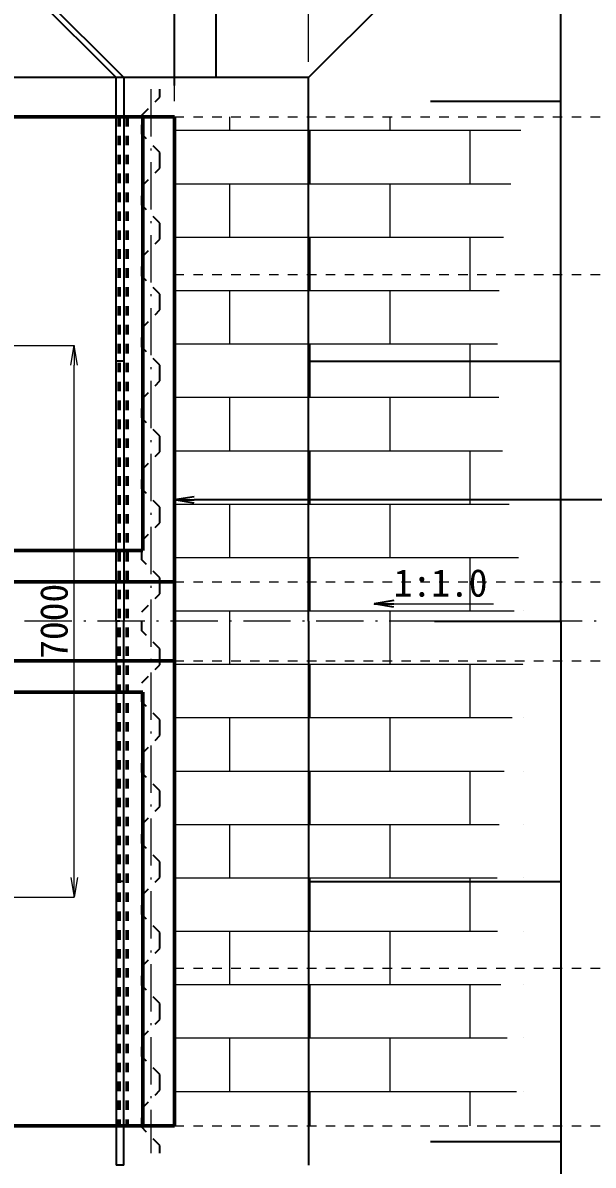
# Model space of a CAD drawing. Header units: millimetres. Extents: x 604133 to 1296463, y 247237 to 595748.
# Drawn here: x 1160868 to 1168103, y 400213 to 414706 of the extents above; entities that cross this region are included whole.
import ezdxf
from ezdxf.enums import TextEntityAlignment as Align

# ---------------------------------------------------------------- set-up
doc = ezdxf.new("R2010")
doc.units = ezdxf.units.MM
doc.header["$LTSCALE"] = 100
doc.header["$PDSIZE"] = 300
for name, pattern in [('SXF_一点短鎖線', [9.25, 6, -1.5, 0.25, -1.5]), ('SXF_跳び破線', [12, 6, -6]), ('破線', [7.5, 6, -1.5])]:
    doc.linetypes.add(name, pattern=pattern)
doc.layers.get('Defpoints').update_dxf_attribs({"color": 153})
for name, color, linetype, lineweight in [('D-BMK', 2, 'SXF_一点短鎖線', 13), ('D-BYP-STR3', 2, 'Continuous', 13), ('D-BYP-STR4', 6, 'Continuous', 25), ('D-STR', 1, 'Continuous', 50), ('D-STR-DIM', 7, 'Continuous', 13), ('D-STR-STR7', 4, 'Continuous', 25), ('D-STR-TXT', 7, 'Continuous', 13)]:
    doc.layers.add(name, color=color, linetype=linetype, lineweight=lineweight)
doc.layers.add('D-WORK_1', color=11, linetype='Continuous', plot=False)
doc.styles.add('MS ゴシック', font='MS Gothic.ttf')
doc.styles.add('YOKO_GOTHIC', font='MS Gothic.ttf')
doc.dimstyles.new('DIM-100-F', dxfattribs={"dimscale": 100, "dimtxt": 3.5, "dimasz": 2.5, "dimexe": 0, "dimexo": 2, "dimgap": 0.8, "dimtad": 1, "dimdec": 0, "dimzin": 0, "dimdsep": 46, "dimtxsty": 'MS ゴシック', "dimblk": 'OPEN', "dimcen": 0.1, "dimclrd": 256, "dimclre": 256, "dimclrt": 256, "dimaunit": 1, "dimadec": 4, "dimazin": 0, "dimtfac": 1, "dimtdec": 0, "dimtmove": 2, "dimatfit": 3, "dimldrblk": 'OPEN', "dimfxl": 1, "dimtolj": 1, "dimtzin": 0, "dimlwd": -1, "dimlwe": -1, "dimarcsym": 2})
doc.dimstyles.new('DIM-200', dxfattribs={"dimscale": 200, "dimtxt": 3.5, "dimasz": 2.5, "dimexe": 0, "dimexo": 2, "dimgap": 0.8, "dimtad": 1, "dimdec": 0, "dimzin": 0, "dimdsep": 46, "dimtxsty": 'MS ゴシック', "dimblk": 'OPEN', "dimcen": 0.1, "dimclrd": 256, "dimclre": 256, "dimclrt": 256, "dimaunit": 1, "dimadec": 4, "dimazin": 0, "dimtfac": 1, "dimtdec": 0, "dimtmove": 0, "dimatfit": 3, "dimldrblk": 'OPEN', "dimfxl": 1, "dimtolj": 1, "dimtzin": 0, "dimlwd": -1, "dimlwe": -1, "dimarcsym": 2})
pattern_1 = [(180, (253153.94, 327309.5), (-8e-14, -677.418), []), (270, (253153.9, 327309.5), (1016, -677.418), [677.418, -677.418])]

# ---------------------------------------------------------------- blocks, each defined once
blk = doc.blocks.new('_Open')
at = {"color": 0, "linetype": 'ByBlock', "lineweight": -2}
for p, q in [((-1, 0.167), (0, 0)), ((-1, -0.167), (0, 0)), ((0, 0), (-1, 0))]:
    blk.add_line(p, q, dxfattribs=at)
blk = doc.blocks.new('*D256')
at = {"layer": 'D-WORK_1', "ltscale": 0.01, "transparency": 16777216}
for p, q in [((1162791, 407313), (1162791, 408652)), ((1193615, 408652), (1163041, 408652)), ((1193865, 407313), (1193865, 408652))]:
    blk.add_line(p, q, dxfattribs=at)
at = {"layer": 'Defpoints', "color": 0, "ltscale": 0.01, "transparency": 16777216}
for p in [(1162791, 408652), (1162791, 407113), (1193865, 407113)]:
    blk.add_point(p, dxfattribs=at)
at = {"layer": 'D-WORK_1', "ltscale": 0.01, "transparency": 16777216, "xscale": 250, "yscale": 250, "zscale": 250, "rotation": 180}
blk.add_blockref('_Open', (1162791, 408652), dxfattribs=at)
at = {"layer": 'D-WORK_1', "ltscale": 0.01, "transparency": 16777216, "xscale": 250, "yscale": 250, "zscale": 250}
blk.add_blockref('_Open', (1193865, 408652), dxfattribs=at)
at = {"layer": 'D-WORK_1', "ltscale": 0.01, "transparency": 16777216, "insert": (1178328, 408907), "char_height": 350, "attachment_point": 5, "style": 'MS ゴシック'}
blk.add_mtext('\\A1;31074', dxfattribs=at)
blk = doc.blocks.new('*D257')
at = {"layer": 'D-WORK_1', "transparency": 16777216}
for p, q in [((1162791, 413913), (1162791, 425720)), ((1163291, 425720), (1182291, 425720)), ((1182791, 413913), (1182791, 425720))]:
    blk.add_line(p, q, dxfattribs=at)
at = {"layer": 'Defpoints', "color": 0, "transparency": 16777216}
for p in [(1182791, 425720), (1162791, 413513), (1182791, 413513)]:
    blk.add_point(p, dxfattribs=at)
at = {"layer": 'D-WORK_1', "transparency": 16777216, "xscale": 500, "yscale": 500, "zscale": 500, "rotation": 180}
blk.add_blockref('_Open', (1162791, 425720), dxfattribs=at)
at = {"layer": 'D-WORK_1', "transparency": 16777216, "xscale": 500, "yscale": 500, "zscale": 500}
blk.add_blockref('_Open', (1182791, 425720), dxfattribs=at)
at = {"layer": 'D-WORK_1', "transparency": 16777216, "char_height": 700, "attachment_point": 5, "style": 'MS ゴシック'}
for s, insert in [('\\A1;{\\C256;護岸工', (1172791, 426298)), ('\\A1;20000}', (1172791, 425210))]:
    blk.add_mtext(s, dxfattribs=dict(at, insert=insert))
blk = doc.blocks.new('*D209')
at = {"layer": 'D-STR-DIM', "transparency": 16777216}
for p, q in [((1159491, 410612), (1161519, 410612)), ((1161519, 403863), (1161519, 410362)), ((1159491, 403613), (1161519, 403613))]:
    blk.add_line(p, q, dxfattribs=at)
at = {"layer": 'Defpoints', "color": 0, "transparency": 16777216}
for p in [(1159291, 410612, 354000), (1161519, 410612), (1159291, 403613, 354000)]:
    blk.add_point(p, dxfattribs=at)
at = {"layer": 'D-STR-DIM', "transparency": 16777216, "xscale": 250, "yscale": 250, "zscale": 250}
for p, rotation in [((1161519, 410612), 90), ((1161519, 403613), 270)]:
    blk.add_blockref('_Open', p, dxfattribs=dict(at, rotation=rotation))
at = {"layer": 'D-STR-DIM', "transparency": 16777216, "insert": (1161264, 407113), "char_height": 350, "attachment_point": 5, "rotation": 90, "style": 'MS ゴシック'}
blk.add_mtext('\\A1;7000', dxfattribs=at)
blk = doc.blocks.new('*D157')
at = {"layer": 'D-STR-DIM', "ltscale": 0.2, "transparency": 16777216}
for p, q in [((1156991, 409713), (1156991, 429299)), ((1157241, 429299), (1162541, 429299)), ((1162791, 413713), (1162791, 429299))]:
    blk.add_line(p, q, dxfattribs=at)
at = {"layer": 'Defpoints', "color": 0, "ltscale": 0.2, "transparency": 16777216}
for p in [(1162791, 429299), (1162791, 413513), (1156991, 409513)]:
    blk.add_point(p, dxfattribs=at)
at = {"layer": 'D-STR-DIM', "ltscale": 0.2, "transparency": 16777216, "xscale": 250, "yscale": 250, "zscale": 250, "rotation": 180}
blk.add_blockref('_Open', (1156991, 429299), dxfattribs=at)
at = {"layer": 'D-STR-DIM', "ltscale": 0.2, "transparency": 16777216, "xscale": 250, "yscale": 250, "zscale": 250}
blk.add_blockref('_Open', (1162791, 429299), dxfattribs=at)
at = {"layer": 'D-STR-DIM', "ltscale": 0.2, "transparency": 16777216, "insert": (1159891, 429591), "char_height": 350, "attachment_point": 5, "style": 'MS ゴシック'}
blk.add_mtext('\\A1;川表翼壁工 5800', dxfattribs=at)
blk = doc.blocks.new('*D164')
at = {"layer": 'D-STR-DIM', "transparency": 16777216}
for p, q in [((1162791, 413713), (1162791, 429299)), ((1163041, 429299), (1164241, 429299)), ((1164491, 414213), (1164491, 429299))]:
    blk.add_line(p, q, dxfattribs=at)
at = {"layer": 'Defpoints', "color": 0, "transparency": 16777216}
for p in [(1164491, 429299), (1164491, 414013), (1162791, 413513)]:
    blk.add_point(p, dxfattribs=at)
at = {"layer": 'D-STR-DIM', "transparency": 16777216, "xscale": 250, "yscale": 250, "zscale": 250, "rotation": 180}
blk.add_blockref('_Open', (1162791, 429299), dxfattribs=at)
at = {"layer": 'D-STR-DIM', "transparency": 16777216, "xscale": 250, "yscale": 250, "zscale": 250}
blk.add_blockref('_Open', (1164491, 429299), dxfattribs=at)
at = {"layer": 'D-STR-DIM', "transparency": 16777216, "insert": (1163641, 429554), "char_height": 350, "attachment_point": 5, "style": 'MS ゴシック'}
blk.add_mtext('\\A1;1700', dxfattribs=at)
blk = doc.blocks.new('*D165')
at = {"layer": 'D-STR-DIM', "transparency": 16777216}
for p, q in [((1164491, 414213), (1164491, 429299)), ((1164741, 429299), (1167441, 429299)), ((1167691, 417414), (1167691, 429299))]:
    blk.add_line(p, q, dxfattribs=at)
at = {"layer": 'Defpoints', "color": 0, "transparency": 16777216}
for p in [(1167691, 429299), (1167691, 417214), (1164491, 414013)]:
    blk.add_point(p, dxfattribs=at)
at = {"layer": 'D-STR-DIM', "transparency": 16777216, "xscale": 250, "yscale": 250, "zscale": 250, "rotation": 180}
blk.add_blockref('_Open', (1164491, 429299), dxfattribs=at)
at = {"layer": 'D-STR-DIM', "transparency": 16777216, "xscale": 250, "yscale": 250, "zscale": 250}
blk.add_blockref('_Open', (1167691, 429299), dxfattribs=at)
at = {"layer": 'D-STR-DIM', "transparency": 16777216, "insert": (1166091, 429554), "char_height": 350, "attachment_point": 5, "style": 'MS ゴシック'}
blk.add_mtext('\\A1;3200', dxfattribs=at)

msp = doc.modelspace()

# ---------------------------------------------------------------- hatches: boundary and pattern name
at = {"layer": 'D-BYP-STR3', "linetype": 'SXF_跳び破線', "ltscale": 0.2}
h = msp.add_hatch(dxfattribs=at)
h.set_pattern_fill('AR-BRSTD', color=256, scale=10, angle=180)
h.set_pattern_definition(pattern_1)
edge = h.paths.add_edge_path()
edge.add_line((1162791.1, 413512.7), (1167222.8, 413512.7))
edge.add_arc((1180162, 410562.7), 13271.3, 167.15675, 192.84325)
edge.add_line((1167222.8, 407612.7), (1162791.1, 407612.7))
edge.add_line((1162791.1, 407612.7), (1162791.1, 413512.7))
h = msp.add_hatch(dxfattribs=at)
h.set_pattern_fill('AR-BRSTD', color=256, scale=10, angle=180)
h.set_pattern_definition(pattern_1)
edge = h.paths.add_edge_path()
edge.add_line((1162791.1, 406612.7), (1167222.8, 406612.7))
edge.add_arc((1168108.8, 407112.7), 1017.4, 150.56417, 209.43583, ccw=False)
edge.add_line((1167222.8, 407612.7), (1162791.1, 407610.7))
edge.add_line((1162791.1, 407610.7), (1162791.1, 406612.7))
h = msp.add_hatch(dxfattribs=at)
h.set_pattern_fill('AR-BRSTD', color=256, scale=10, angle=180)
h.set_pattern_definition(pattern_1)
edge = h.paths.add_edge_path()
edge.add_line((1162791.1, 400712.7), (1167222.8, 400712.7))
edge.add_arc((1179808.1, 403662.7), 12926.5, 166.80807, 193.19193, ccw=False)
edge.add_line((1167222.8, 406612.7), (1162791.1, 406612.7))
edge.add_line((1162791.1, 406612.7), (1162791.1, 400712.7))

# ---------------------------------------------------------------- linework, layer by layer
at = {"layer": 'D-BMK', "linetype": 'SXF_一点短鎖線'}
for p, q in [((1162491.1, 413862.7, 354000), (1162491.1, 400362.7, 354000)), ((1193865.3, 407112.7, 354000), (1113068.4, 407112.7, 354000))]:
    msp.add_line(p, q, dxfattribs=at)
at = {"layer": 'D-BYP-STR3', "linetype": 'SXF_跳び破線', "ltscale": 0.2}
for p, q in [((1162791.1, 413512.7, 354000), (1203091.1, 413512.7, 354000)), ((1162791.1, 413512.7, 354000), (1162791.1, 400712.7, 354000)), ((1162791.1, 411512.7, 354000), (1203091.1, 411512.7, 354000)), ((1162791.1, 407612.7, 354000), (1203091.1, 407612.7, 354000)), ((1162791.1, 406612.7, 354000), (1203091.1, 406612.7, 354000)), ((1162791.1, 402712.7, 354000), (1203091.1, 402712.7, 354000)), ((1162791.1, 400712.7, 354000), (1203091.1, 400712.7, 354000))]:
    msp.add_line(p, q, dxfattribs=at)
at = {"layer": 'D-BYP-STR4', "linetype": 'SXF_跳び破線', "ltscale": 0.2}
for points in [[(1162606.1, 412962.7), (1162606.1, 413062.7), (1162376.1, 413292.7), (1162376.1, 413532.7), (1162606.1, 413762.7), (1162606.1, 413862.7)], [(1162606.1, 412062.7), (1162606.1, 412162.7), (1162376.1, 412392.7), (1162376.1, 412632.7), (1162606.1, 412862.7), (1162606.1, 412962.7)], [(1162606.1, 411162.7), (1162606.1, 411262.7), (1162376.1, 411492.7), (1162376.1, 411732.7), (1162606.1, 411962.7), (1162606.1, 412062.7)], [(1162606.1, 410262.7), (1162606.1, 410362.7), (1162376.1, 410592.7), (1162376.1, 410832.7), (1162606.1, 411062.7), (1162606.1, 411162.7)], [(1162606.1, 409362.7), (1162606.1, 409462.7), (1162376.1, 409692.7), (1162376.1, 409932.7), (1162606.1, 410162.7), (1162606.1, 410262.7)], [(1162606.1, 408462.7), (1162606.1, 408562.7), (1162376.1, 408792.7), (1162376.1, 409032.7), (1162606.1, 409262.7), (1162606.1, 409362.7)], [(1162606.1, 407562.7), (1162606.1, 407662.7), (1162376.1, 407892.7), (1162376.1, 408132.7), (1162606.1, 408362.7), (1162606.1, 408462.7)], [(1162606.1, 406662.7), (1162606.1, 406762.7), (1162376.1, 406992.7), (1162376.1, 407232.7), (1162606.1, 407462.7), (1162606.1, 407562.7)], [(1162606.1, 405762.7), (1162606.1, 405862.7), (1162376.1, 406092.7), (1162376.1, 406332.7), (1162606.1, 406562.7), (1162606.1, 406662.7)], [(1162606.1, 404862.7), (1162606.1, 404962.7), (1162376.1, 405192.7), (1162376.1, 405432.7), (1162606.1, 405662.7), (1162606.1, 405762.7)], [(1162606.1, 403962.7), (1162606.1, 404062.7), (1162376.1, 404292.7), (1162376.1, 404532.7), (1162606.1, 404762.7), (1162606.1, 404862.7)], [(1162606.1, 403062.7), (1162606.1, 403162.7), (1162376.1, 403392.7), (1162376.1, 403632.7), (1162606.1, 403862.7), (1162606.1, 403962.7)], [(1162606.1, 402162.7), (1162606.1, 402262.7), (1162376.1, 402492.7), (1162376.1, 402732.7), (1162606.1, 402962.7), (1162606.1, 403062.7)], [(1162606.1, 401262.7), (1162606.1, 401362.7), (1162376.1, 401592.7), (1162376.1, 401832.7), (1162606.1, 402062.7), (1162606.1, 402162.7)], [(1162606.1, 400362.7), (1162606.1, 400462.7), (1162376.1, 400692.7), (1162376.1, 400932.7), (1162606.1, 401162.7), (1162606.1, 401262.7)]]:
    msp.add_lwpolyline(points, dxfattribs=at)
at = {"layer": 'D-STR'}
for p, q in [((1162391.1, 413512.7, 354000), (1159791.1, 413512.7, 354000)), ((1162391.1, 408012.7, 354000), (1162391.1, 413512.7, 354000)), ((1162391.1, 409220.6, 354000), (1162391.1, 413512.7, 354000)), ((1162791.1, 400712.7, 354000), (1162791.1, 413512.7, 354000)), ((1156991.1, 408012.7, 354000), (1162391.1, 408012.7, 354000)), ((1156591.1, 407612.7, 354000), (1162791.1, 407612.7, 354000)), ((1156591.1, 406612.7, 354000), (1162791.1, 406612.7, 354000)), ((1156991.1, 406212.7, 354000), (1162391.1, 406212.7, 354000)), ((1162391.1, 400712.7, 354000), (1162391.1, 406212.7, 354000)), ((1162391.1, 400712.7, 354000), (1159791.1, 400712.7, 354000))]:
    msp.add_line(p, q, dxfattribs=at)
at = {"layer": 'D-STR', "linetype": 'SXF_跳び破線', "ltscale": 0.2}
for p, q in [((1162091.1, 413512.7, 354000), (1162091.1, 400712.7, 354000)), ((1162191.1, 413512.7, 354000), (1162191.1, 400712.7, 354000))]:
    msp.add_line(p, q, dxfattribs=at)
at = {"layer": 'D-STR', "linetype": '破線', "ltscale": 100}
for p, q in [((1162391.1, 413512.7, 354000), (1162791.1, 413512.7, 354000)), ((1162791.1, 400712.7, 354000), (1162391.1, 400712.7, 354000))]:
    msp.add_line(p, q, dxfattribs=at)
at = {"layer": 'D-STR-STR7', "color": 6, "ltscale": 0.2}
for p, q in [((1162149.6, 414012.7, 354000), (1159020.3, 417142, 354000)), ((1164491.1, 414012.7, 354000), (1167690.7, 417212.7, 354000)), ((1167690.7, 407112.7, 354000), (1167690.7, 417212.7, 354000)), ((1162049.6, 414012.7, 354000), (1159020.3, 417042, 354000)), ((1163320.4, 414012.7, 354000), (1163320.4, 417112.7, 354000)), ((1162049.6, 414012.7, 354000), (1159291.1, 414012.7, 354000)), ((1162049.6, 407112.7, 354000), (1162049.6, 414012.7, 354000)), ((1162149.6, 414012.7, 354000), (1162049.6, 414012.7, 354000)), ((1164491.1, 414012.7, 354000), (1162149.6, 414012.7, 354000)), ((1162149.6, 414012.7, 354000), (1162149.6, 407112.7, 354000)), ((1164491.1, 407112.7, 354000), (1164491.1, 414012.7, 354000)), ((1166041.1, 413712.7, 354000), (1167690.7, 413712.7, 354000)), ((1162149.6, 410412.7, 354000), (1162049.6, 410412.7, 354000)), ((1164491.1, 410412.7, 354000), (1167690.7, 410412.7, 354000)), ((1162049.6, 407112.7, 354000), (1162049.6, 400212.7, 354000)), ((1162099.6, 407112.7, 354000), (1162049.6, 407112.7, 354000)), ((1162149.6, 400212.7, 354000), (1162149.6, 407112.7, 354000)), ((1164491.1, 407112.7, 354000), (1164491.1, 400212.7, 354000)), ((1166090.9, 407112.7, 354000), (1167690.7, 407112.7, 354000)), ((1167690.7, 407112.7, 354000), (1167690.7, 397012.7, 354000)), ((1162149.6, 403812.7, 354000), (1162049.6, 403812.7, 354000)), ((1164491.1, 403812.7, 354000), (1167690.7, 403812.7, 354000)), ((1166041.1, 400512.7, 354000), (1167690.7, 400512.7, 354000)), ((1162149.6, 400212.7, 354000), (1162049.6, 400212.7, 354000))]:
    msp.add_line(p, q, dxfattribs=at)

# ---------------------------------------------------------------- texts
at = {"layer": 'D-STR-TXT', "style": 'YOKO_GOTHIC'}
msp.add_text('1:1.0', height=350, dxfattribs=at).set_placement((1166167.5, 407425.5, 354000), align=Align.CENTER)

# ---------------------------------------------------------------- dimensions: what is measured, and where the dimension line sits
at = {"layer": 'D-STR-DIM', "ltscale": 0.2}
dim = msp.add_linear_dim(base=(1162791.1, 429299, 354000), p1=(1156991.1, 409512.7, 354000), p2=(1162791.1, 413512.7, 354000), text='川表翼壁工 <>', dimstyle='DIM-100-F', dxfattribs=at)
dim.commit()
dim.dimension.update_dxf_attribs({"geometry": '*D157', "text_midpoint": (1159891.1, 429591.4, 354000)})
at = {"layer": 'D-STR-DIM'}
for base, p1, p2, picture, middle in [((1164490.7, 429299, 354000), (1162791.1, 413512.7, 354000), (1164490.7, 414012.7, 354000), '*D164', (1163640.9, 429554, 354000)), ((1167690.7, 429299, 354000), (1164490.7, 414012.7, 354000), (1167690.7, 417214.5, 354000), '*D165', (1166090.7, 429554, 354000))]:
    dim = msp.add_linear_dim(base=base, p1=p1, p2=p2, dimstyle='DIM-100-F', dxfattribs=at)
    dim.commit()
    dim.dimension.update_dxf_attribs({"geometry": picture, "text_midpoint": middle})
dim = msp.add_linear_dim(base=(1161519.2, 410612.3), p1=(1159291.1, 403613.1, 354000), p2=(1159291.1, 410612.3, 354000), angle=90, dimstyle='DIM-100-F', override={"dimrnd": 10}, dxfattribs=at)
dim.commit()
dim.dimension.update_dxf_attribs({"geometry": '*D209', "text_midpoint": (1161264.2, 407112.7)})
at = {"layer": 'D-WORK_1'}
dim = msp.add_aligned_dim(p1=(1162791.1, 413512.7, 354000), p2=(1182791.1, 413512.7, 354000), distance=12207.6, text='{\\C256;護岸工\\X<>}', dimstyle='DIM-200', dxfattribs=at)
dim.commit()
dim.dimension.update_dxf_attribs({"geometry": '*D257', "text_midpoint": (1172791.1, 425720.3, 354000)})
at = {"layer": 'D-WORK_1', "ltscale": 0.01}
dim = msp.add_linear_dim(base=(1162791.1, 408651.8, 354000), p1=(1193865.3, 407112.7, 354000), p2=(1162791.1, 407112.7, 354000), dimstyle='DIM-100-F', dxfattribs=at)
dim.commit()
dim.dimension.update_dxf_attribs({"geometry": '*D256', "text_midpoint": (1178328.2, 408906.8, 354000)})

# ---------------------------------------------------------------- leaders
at = {"layer": 'D-STR-TXT'}
msp.add_leader([(1165325.5, 407335.5, 354000), (1166837.5, 407335.5, 354000)], dimstyle='DIM-100-F', dxfattribs=at)

doc.saveas('drawing.dxf')
